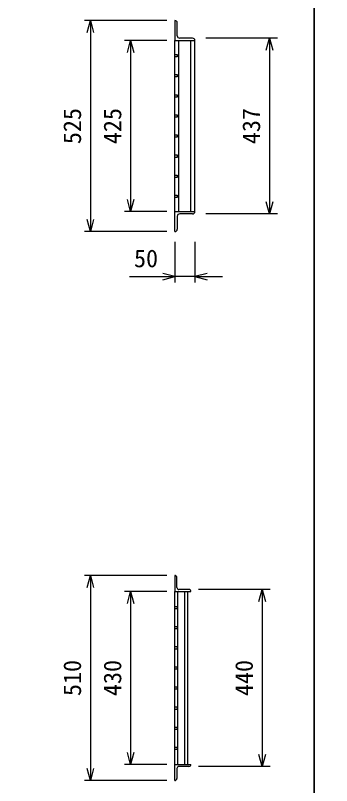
# Model space of a CAD drawing. Units: millimetres, scale not verified. Extents: x -25200 to 25200, y -8910 to 8910.
# Drawn here: x -7960 to -7174, y -5448 to -3532 of the extents above; entities that cross this region are included whole.
import ezdxf
from ezdxf.enums import TextEntityAlignment as Align

# ---------------------------------------------------------------- set-up
doc = ezdxf.new("R2010")
doc.units = ezdxf.units.MM
doc.header["$LTSCALE"] = 30
for name, color, linetype, lineweight in [('0-0_DIM', 7, 'Continuous', 25), ('0-2_HATCH', 6, 'Continuous', 25), ('0-6_TXT', 7, 'Continuous', 25)]:
    doc.layers.add(name, color=color, linetype=linetype, lineweight=lineweight)
doc.styles.add('ＭＳ ゴシック', font='')
doc.styles.get('ＭＳ ゴシック').set_extended_font_data('MS Gothic')

msp = doc.modelspace()

# ---------------------------------------------------------------- linework, layer by layer
at = {"layer": '0-0_DIM'}
for p, q in [((-7583.18, -3545.01), (-7788.18, -3545.01)), ((-7773.18, -3545.01), (-7773.18, -4070.01)), ((-7583.18, -3595.01), (-7688.18, -3595.01)), ((-7673.18, -3595.01), (-7673.18, -4020.01)), ((-7308.1, -3589.01), (-7486.18, -3589.01)), ((-7328.1, -3589.01), (-7328.1, -4026.01)), ((-7583.18, -4020.01), (-7688.18, -4020.01)), ((-7308.1, -4026.01), (-7486.18, -4026.01)), ((-7583.18, -4070.01), (-7788.18, -4070.01)), ((-7563.18, -4095.23), (-7563.18, -4196.82)), ((-7513.18, -4095.23), (-7513.18, -4196.82)), ((-7675.79, -4181.82), (-7563.18, -4181.82)), ((-7513.18, -4181.82), (-7563.18, -4181.82)), ((-7513.18, -4181.82), (-7444.71, -4181.82)), ((-7583.18, -4924.92), (-7788.18, -4924.92)), ((-7773.18, -4924.92), (-7773.18, -5434.92)), ((-7326.1, -4959.92), (-7504.18, -4959.92)), ((-7346.1, -4959.92), (-7346.1, -5399.92)), ((-7583.18, -4964.92), (-7688.18, -4964.92)), ((-7673.18, -4964.92), (-7673.18, -5394.92)), ((-7583.18, -5394.92), (-7688.18, -5394.92)), ((-7326.1, -5399.92), (-7504.18, -5399.92)), ((-7583.18, -5434.92), (-7788.18, -5434.92))]:
    msp.add_line(p, q, dxfattribs=at)
for points in [[(-7781.22, -3575.01), (-7773.18, -3545.01), (-7765.14, -3575.01)], [(-7681.22, -3625.01), (-7673.18, -3595.01), (-7665.14, -3625.01)], [(-7336.14, -3619.01), (-7328.1, -3589.01), (-7320.07, -3619.01)], [(-7665.14, -3990.01), (-7673.18, -4020.01), (-7681.22, -3990.01)], [(-7320.07, -3996.01), (-7328.1, -4026.01), (-7336.14, -3996.01)], [(-7765.14, -4040.01), (-7773.18, -4070.01), (-7781.22, -4040.01)], [(-7593.18, -4189.85), (-7563.18, -4181.82), (-7593.18, -4173.78)], [(-7483.18, -4173.78), (-7513.18, -4181.82), (-7483.18, -4189.85)], [(-7781.22, -4954.92), (-7773.18, -4924.92), (-7765.14, -4954.92)], [(-7354.14, -4989.92), (-7346.1, -4959.92), (-7338.07, -4989.92)], [(-7681.22, -4994.92), (-7673.18, -4964.92), (-7665.14, -4994.92)], [(-7665.14, -5364.92), (-7673.18, -5394.92), (-7681.22, -5364.92)], [(-7338.07, -5369.92), (-7346.1, -5399.92), (-7354.14, -5369.92)], [(-7765.14, -5404.92), (-7773.18, -5434.92), (-7781.22, -5404.92)]]:
    msp.add_lwpolyline(points, dxfattribs=at)
at = {"layer": '0-2_HATCH'}
for p, q in [((-7563.18, -3545.01), (-7563.18, -3595.01)), ((-7557.18, -3583.01), (-7557.18, -3551.01)), ((-7563.18, -4020.01), (-7563.18, -3595.01)), ((-7563.18, -3595.01), (-7513.18, -3595.01)), ((-7553.18, -4020.01), (-7553.18, -3595.01)), ((-7519.18, -3589.01), (-7551.18, -3589.01)), ((-7523.18, -4020.01), (-7523.18, -3595.01)), ((-7513.18, -4020.01), (-7513.18, -3595.01)), ((-7563.18, -4020.01), (-7513.18, -4020.01)), ((-7563.18, -4070.01), (-7563.18, -4020.01)), ((-7557.18, -4032.01), (-7557.18, -4064.01)), ((-7519.18, -4026.01), (-7551.18, -4026.01)), ((-7563.18, -4924.92), (-7563.18, -4964.92)), ((-7558.18, -4954.92), (-7558.18, -4929.92)), ((-7528.18, -4959.92), (-7553.18, -4959.92)), ((-7563.18, -5394.92), (-7563.18, -4964.92)), ((-7563.18, -4964.92), (-7523.18, -4964.92)), ((-7556.18, -5394.92), (-7556.18, -4964.92)), ((-7538.18, -5394.92), (-7538.18, -4964.92)), ((-7531.18, -5394.92), (-7531.18, -4964.92)), ((-7563.18, -5394.92), (-7523.18, -5394.92)), ((-7563.18, -5434.92), (-7563.18, -5394.92)), ((-7528.18, -5399.92), (-7553.18, -5399.92)), ((-7558.18, -5404.92), (-7558.18, -5429.92))]:
    msp.add_line(p, q, dxfattribs=at)
for points in [[(-7563.18, -3635.51), (-7563.18, -3629.51), (-7557.18, -3629.51), (-7557.18, -3635.51)], [(-7563.18, -3685.51), (-7563.18, -3679.51), (-7557.18, -3679.51), (-7557.18, -3685.51)], [(-7563.18, -3735.51), (-7563.18, -3729.51), (-7557.18, -3729.51), (-7557.18, -3735.51)], [(-7563.18, -3785.51), (-7563.18, -3779.51), (-7557.18, -3779.51), (-7557.18, -3785.51)], [(-7563.18, -3835.51), (-7563.18, -3829.51), (-7557.18, -3829.51), (-7557.18, -3835.51)], [(-7563.18, -3885.51), (-7563.18, -3879.51), (-7557.18, -3879.51), (-7557.18, -3885.51)], [(-7563.18, -3935.51), (-7563.18, -3929.51), (-7557.18, -3929.51), (-7557.18, -3935.51)], [(-7563.18, -3985.51), (-7563.18, -3979.51), (-7557.18, -3979.51), (-7557.18, -3985.51)], [(-7563.18, -5007.92), (-7563.18, -5001.92), (-7557.18, -5001.92), (-7557.18, -5007.92)], [(-7563.18, -5057.92), (-7563.18, -5051.92), (-7557.18, -5051.92), (-7557.18, -5057.92)], [(-7563.18, -5107.92), (-7563.18, -5101.92), (-7557.18, -5101.92), (-7557.18, -5107.92)], [(-7563.18, -5157.92), (-7563.18, -5151.92), (-7557.18, -5151.92), (-7557.18, -5157.92)], [(-7563.18, -5207.92), (-7563.18, -5201.92), (-7557.18, -5201.92), (-7557.18, -5207.92)], [(-7563.18, -5257.92), (-7563.18, -5251.92), (-7557.18, -5251.92), (-7557.18, -5257.92)], [(-7563.18, -5307.92), (-7563.18, -5301.92), (-7557.18, -5301.92), (-7557.18, -5307.92)], [(-7563.18, -5357.92), (-7563.18, -5351.92), (-7557.18, -5351.92), (-7557.18, -5357.92)]]:
    msp.add_lwpolyline(points, close=True, dxfattribs=at)
for centre, radius, start, end in [((-7563.18, -3551.01), 6, 0, 90), ((-7551.18, -3583.01), 6, 180, 270), ((-7519.18, -3595.01), 6, 0, 90), ((-7519.18, -4020.01), 6, 270, 0), ((-7551.18, -4032.01), 6, 90, 180), ((-7563.18, -4064.01), 6, 270, 0), ((-7563.18, -4929.92), 5, 0, 90), ((-7553.18, -4954.92), 5, 180, 270), ((-7528.18, -4964.92), 5, 0, 90), ((-7553.18, -5404.92), 5, 90, 180), ((-7528.18, -5394.92), 5, 270, 0), ((-7563.18, -5429.92), 5, 270, 0)]:
    msp.add_arc(centre, radius, start, end, dxfattribs=at)
at = {"layer": '0-6_TXT'}
for points in [[(-9316.68, -7188.51), (-7216.68, -7188.51), (-7216.68, -1778.68), (-9316.68, -1778.68)], [(-7216.68, -7188.51), (-5116.68, -7188.51), (-5116.68, -1778.68), (-7216.68, -1778.68)]]:
    msp.add_lwpolyline(points, close=True, dxfattribs=at)

# ---------------------------------------------------------------- texts
at = {"layer": '0-0_DIM', "style": 'ＭＳ ゴシック'}
for s, p in [('525', (-7783.18, -3852.51)), ('425', (-7683.18, -3852.51)), ('437', (-7338.1, -3852.51)), ('510', (-7783.18, -5224.92)), ('430', (-7683.18, -5224.92)), ('440', (-7356.1, -5224.92))]:
    msp.add_text(s, height=43.99, rotation=90, dxfattribs=at).set_placement(p, align=Align.BOTTOM_LEFT)
msp.add_text('50', height=43.99, dxfattribs=at).set_placement((-7664.81, -4171.82), align=Align.BOTTOM_LEFT)

doc.saveas('drawing.dxf')
